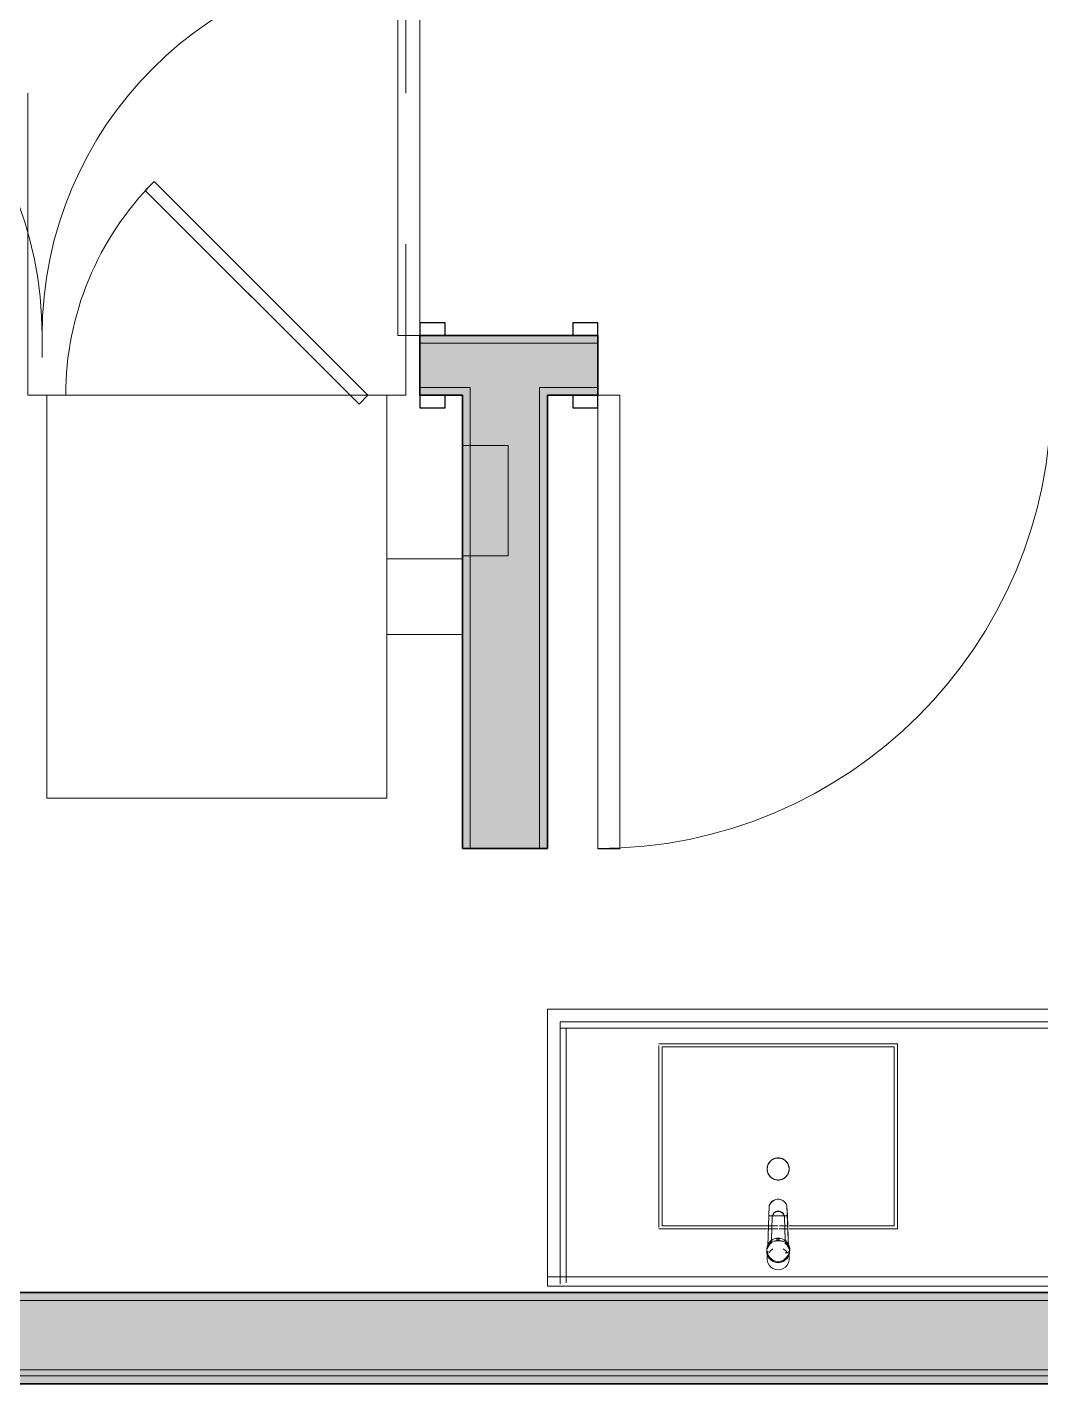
# Model space of a CAD drawing. Header units: inches. Extents: x 6 to 8416, y -388 to 6104.
# Drawn here: x 5580.9 to 5661.3, y 1568.9 to 1676.7 of the extents above; entities that cross this region are included whole.
import ezdxf

# ---------------------------------------------------------------- set-up
doc = ezdxf.new("R2010")
doc.units = ezdxf.units.IN
doc.header["$MEASUREMENT"] = 0
doc.linetypes.add('Hidden 1_16_', pattern=[36, 24, -12])
for name, color, linetype, lineweight in [('A-DOOR', 31, 'Continuous', 18), ('A-DOOR-FRAM', 31, 'Continuous', 25), ('A-GENM', 13, 'Continuous', 18), ('A-ROOM', 32, 'Continuous', 13), ('A-WALL', 113, 'Continuous', 25), ('A-WALL-PATT', 111, 'Continuous', 35), ('I-WALL', 2, 'Continuous', 25), ('P-SANR-FIXT', 6, 'Continuous', 18), ('Q-SPCQ', 91, 'Continuous', 18)]:
    doc.layers.add(name, color=color, linetype=linetype, lineweight=lineweight)

# ---------------------------------------------------------------- blocks, each defined once
blk = doc.blocks.new('GM BA Vanity-Double - Counter w Apron-ICC ADA-AM - Type B Opt_ B - Variable-5865256-LEVEL 3 - PLAN Copy 1 Copy 1')
at = {"layer": 'A-GENM'}
for p, q in [((-18.87, 0), (-19.62, 0)), ((-19.62, 0), (-19.62, -22)), ((-19.62, -0.75), (-19.62, 0)), ((-19.62, 0), (-18.87, 0)), ((53.63, 0), (-19.62, 0)), ((-19.62, 0), (-19.62, -0.75)), ((-19.62, -0.75), (-19.62, 0)), ((-19.62, 0), (-18.87, 0)), ((-18.87, 0), (-19.62, 0)), ((-19.62, 0), (-19.62, -0.75)), ((-19.62, 0), (-18.87, 0)), ((-19.62, -0.75), (-19.62, 0)), ((-19.62, -22), (-19.62, -0.75)), ((-19.62, -0.75), (53.63, -0.75)), ((-18.87, -0.75), (-19.62, -0.75)), ((-19.62, -0.75), (-19.62, -22)), ((-19.62, -22), (-19.62, -0.75)), ((-18.87, -22), (-18.87, 0)), ((-18.87, 0), (-18.87, -0.75)), ((-18.87, 0), (53.63, 0)), ((53.63, 0), (-18.87, 0)), ((-18.87, 0), (53.63, 0)), ((-18.87, -0.75), (-18.87, -22)), ((53.63, -0.75), (-18.87, -0.75)), ((52.63, 0), (52.13, 0)), ((52.13, 0), (52.63, 0)), ((52.13, -0.26), (52.13, -0.75)), ((52.13, -0.75), (52.13, -0.26)), ((52.13, -0.79), (52.13, -20.5)), ((52.13, -20.5), (52.13, -0.79)), ((52.63, -0.17), (52.63, -0.75)), ((52.63, -0.75), (52.63, -0.17)), ((52.63, -0.75), (52.63, -20.5)), ((52.63, -20.5), (52.63, -0.75)), ((53.63, -0.75), (53.63, 0)), ((53.63, 0), (53.63, -0.75)), ((53.63, -0.75), (53.63, 0)), ((53.63, 0), (53.63, -0.75)), ((53.63, -22), (53.63, -0.75)), ((53.63, -0.75), (53.63, -22)), ((-10.53, -4.81), (-2.07, -4.81)), ((-10.53, -19), (-10.53, -4.81)), ((-2.07, -4.81), (-10.53, -4.81)), ((-10.53, -4.81), (-10.53, -19)), ((-2.07, -4.81), (-1.84, -4.81)), ((-1.84, -4.81), (-2.07, -4.81)), ((-1.84, -4.81), (-1.43, -4.81)), ((-1.43, -4.81), (-1.84, -4.81)), ((-1.28, -4.81), (-0.81, -4.81)), ((-0.81, -4.81), (-1.28, -4.81)), ((-0.81, -4.81), (-0.56, -4.81)), ((-0.56, -4.81), (-0.81, -4.81)), ((-0.56, -4.81), (7.91, -4.81)), ((7.91, -4.81), (-0.56, -4.81)), ((7.91, -4.81), (7.91, -19)), ((7.91, -19), (7.91, -4.81)), ((26.09, -4.81), (34.43, -4.81)), ((26.09, -19), (26.09, -4.81)), ((34.43, -4.81), (26.09, -4.81)), ((26.09, -4.81), (26.09, -19)), ((34.56, -4.81), (34.79, -4.81)), ((34.79, -4.81), (34.56, -4.81)), ((34.79, -4.81), (35.2, -4.81)), ((35.2, -4.81), (34.79, -4.81)), ((35.34, -4.81), (35.81, -4.81)), ((35.81, -4.81), (35.34, -4.81)), ((35.81, -4.81), (36.07, -4.81)), ((36.07, -4.81), (35.81, -4.81)), ((36.07, -4.81), (44.53, -4.81)), ((44.53, -4.81), (36.07, -4.81)), ((44.53, -4.81), (44.53, -19)), ((44.53, -19), (44.53, -4.81)), ((7.91, -19), (-10.53, -19)), ((-10.53, -19), (7.91, -19)), ((44.53, -19), (26.09, -19)), ((26.09, -19), (44.53, -19)), ((-18.87, -20.5), (-19.62, -20.5)), ((-19.62, -20.5), (-18.87, -20.5)), ((-19.62, -21), (-19.62, -20.5)), ((-19.62, -21), (-19.62, -20.5)), ((-18.87, -21), (-19.62, -21)), ((-19.62, -21), (-18.87, -21)), ((52.63, -21), (-18.87, -21)), ((-18.87, -21), (52.63, -21)), ((52.13, -20.5), (-18.83, -20.5)), ((-18.83, -20.5), (52.63, -20.5)), ((52.13, -20.5), (52.63, -20.5)), ((52.13, -20.5), (52.63, -20.5)), ((52.63, -20.5), (52.13, -20.5)), ((52.63, -20.5), (52.63, -21)), ((52.63, -21), (52.63, -20.5)), ((-19.62, -22), (-18.87, -22)), ((-18.87, -22), (-19.62, -22)), ((-19.62, -22), (-18.87, -22)), ((-18.87, -22), (-19.62, -22)), ((-18.87, -22), (53.63, -22)), ((53.63, -22), (-18.87, -22))]:
    blk.add_line(p, q, dxfattribs=at)
blk = doc.blocks.new('z Nested-Lav Basin-Rectangular - Rectangular-V274-LEVEL 3 - PLAN Copy 1 Copy 1')
at = {"layer": 'P-SANR-FIXT', "lineweight": 9}
for p, q in [((-9.47, 7.39), (-0.88, 7.39)), ((-9.47, 7.39), (-9.47, -7.3)), ((-9.22, -7.05), (-9.22, 7.14)), ((-9.22, 7.14), (-0.88, 7.14)), ((-5.9, 7.39), (-7.4, 7.39)), ((-4.11, 7.39), (-5.9, 7.39)), ((-2.11, 7.39), (-4.11, 7.39)), ((-0.89, 7.39), (-2.11, 7.39)), ((-0.54, 7.39), (-0.77, 7.39)), ((-0.76, 7.39), (-0.53, 7.39)), ((-0.76, 7.14), (-0.53, 7.14)), ((-0.75, 7.14), (-0.53, 7.14)), ((-0.07, 7.39), (-0.54, 7.39)), ((-0.53, 7.39), (-0.07, 7.39)), ((-0.53, 7.14), (-0.11, 7.14)), ((-0.53, 7.14), (-0.11, 7.14)), ((0.03, 7.39), (0.51, 7.39)), ((0.51, 7.39), (0.03, 7.39)), ((0.03, 7.14), (0.5, 7.14)), ((0.03, 7.14), (0.5, 7.14)), ((0.5, 7.14), (0.75, 7.14)), ((0.5, 7.14), (0.76, 7.14)), ((0.51, 7.39), (0.76, 7.39)), ((0.77, 7.39), (0.51, 7.39)), ((0.75, 7.14), (9.22, 7.14)), ((0.76, 7.39), (9.47, 7.39)), ((0.76, 7.14), (2.05, 7.14)), ((2.05, 7.14), (4, 7.14)), ((9.22, 7.14), (9.22, -7.05)), ((9.47, -7.13), (9.47, 7.27)), ((9.47, -7.3), (-9.47, -7.3)), ((9.22, -7.05), (-9.22, -7.05)), ((-8.99, -7.05), (-9.22, -7.05)), ((-8.31, -7.05), (-8.99, -7.05)), ((8.31, -7.05), (7.21, -7.05))]:
    blk.add_line(p, q, dxfattribs=at)
at = {"layer": 'P-SANR-FIXT', "lineweight": 9, "flags": 128}
for points in [[(-7.4, 7.39), (-8.53, 7.39), (-9.23, 7.39), (-9.47, 7.39)], [(-9.22, 7.14), (-8.99, 7.14), (-8.31, 7.14), (-7.21, 7.14), (-5.75, 7.14), (-4, 7.14)], [(-4, 7.14), (-2.05, 7.14), (-0.89, 7.14)], [(9.47, 7.39), (9.23, 7.39), (8.53, 7.39), (7.4, 7.39), (5.9, 7.39), (4.11, 7.39), (2.11, 7.39), (0.77, 7.39)], [(4, 7.14), (5.75, 7.14), (7.21, 7.14), (8.31, 7.14)], [(8.31, 7.14), (8.99, 7.14), (9.22, 7.14)], [(-9.47, -7.3), (-9.23, -7.3), (-8.53, -7.3), (-7.4, -7.3), (-5.9, -7.3)], [(-2.05, -7.05), (-4, -7.05), (-5.75, -7.05), (-7.21, -7.05), (-8.31, -7.05)], [(-5.9, -7.3), (-4.11, -7.3), (-2.11, -7.3), (0, -7.3), (2.11, -7.3), (4.11, -7.3), (5.9, -7.3), (7.4, -7.3), (8.53, -7.3), (9.23, -7.3), (9.47, -7.3)], [(4, -7.05), (2.05, -7.05), (0, -7.05), (-2.05, -7.05)], [(7.21, -7.05), (5.75, -7.05), (4, -7.05)], [(9.22, -7.05), (8.99, -7.05), (8.31, -7.05)]]:
    blk.add_lwpolyline(points, dxfattribs=at)
at = {"layer": 'P-SANR-FIXT'}
blk.add_circle((0, 2.64), 0.875, dxfattribs=at)
at = {"layer": 'P-SANR-FIXT', "lineweight": 9}
for points in [[(-0.88, 2.64), (-0.88, 2.74), (-0.84, 2.94), (-0.68, 3.21), (-0.45, 3.41), (-0.15, 3.52), (0.16, 3.52), (0.45, 3.41), (0.68, 3.21), (0.84, 2.94), (0.87, 2.74), (0.87, 2.64)], [(-0.44, 3.39), (-0.53, 3.34), (-0.6, 3.28), (-0.67, 3.2)], [(-0.15, 3.5), (-0.25, 3.48), (-0.35, 3.45), (-0.44, 3.39)], [(0.15, 3.5), (0.05, 3.52), (-0.05, 3.52), (-0.15, 3.5)], [(0.44, 3.39), (0.35, 3.45), (0.25, 3.48), (0.15, 3.5)], [(0.67, 3.2), (0.61, 3.28), (0.53, 3.34), (0.44, 3.39)], [(-0.88, 2.64), (-0.88, 2.53), (-0.86, 2.43), (-0.82, 2.34)], [(0.87, 2.64), (0.87, 2.53), (0.84, 2.33), (0.68, 2.06), (0.45, 1.86), (0.16, 1.76), (-0.15, 1.76), (-0.45, 1.86), (-0.68, 2.06), (-0.84, 2.33), (-0.88, 2.53), (-0.88, 2.64)], [(-0.82, 2.94), (-0.86, 2.84), (-0.88, 2.74), (-0.88, 2.64)], [(-0.67, 3.2), (-0.74, 3.12), (-0.79, 3.03), (-0.82, 2.94)], [(-0.82, 2.34), (-0.79, 2.24), (-0.74, 2.15), (-0.67, 2.07)], [(0.82, 2.94), (0.79, 3.03), (0.74, 3.12), (0.67, 3.2)], [(0.67, 2.07), (0.74, 2.15), (0.79, 2.24), (0.82, 2.34)], [(0.87, 2.64), (0.87, 2.74), (0.86, 2.84), (0.82, 2.94)], [(0.82, 2.34), (0.86, 2.43), (0.87, 2.53), (0.87, 2.64)], [(-0.67, 2.07), (-0.6, 2), (-0.53, 1.93), (-0.44, 1.88)], [(-0.44, 1.88), (-0.35, 1.83), (-0.25, 1.79), (-0.15, 1.77)], [(-0.15, 1.77), (-0.05, 1.76), (0.05, 1.76), (0.15, 1.77)], [(0.15, 1.77), (0.25, 1.79), (0.35, 1.83), (0.44, 1.88)], [(0.44, 1.88), (0.53, 1.93), (0.61, 2), (0.67, 2.07)]]:
    blk.add_open_spline(points, degree=3, dxfattribs=at)
blk = doc.blocks.new('z Nested-Faucet-BA-Sngl Handle - Faucet-V275-LEVEL 3 - PLAN Copy 1 Copy 1')
at = {"layer": 'P-SANR-FIXT'}
for p, q in [((-0.89, 1.2), (-0.9, 1.06)), ((-0.83, 1.39), (-0.89, 1.2)), ((-0.88, 1.63), (-0.88, 1.07)), ((-0.84, 1.3), (-0.84, 1.15)), ((-0.84, 1.15), (-0.84, 1.06)), ((-0.73, 1.57), (-0.83, 1.39)), ((-0.77, 1.15), (-0.57, 1.15)), ((-0.59, 1.72), (-0.73, 1.57)), ((0.58, 0.97), (0.72, 1.13)), ((0.84, 1.23), (0.83, 1.15)), ((0.83, 1.03), (0.83, 1.21)), ((0.84, 1.23), (0.85, 1.23)), ((0.85, 1.23), (0.84, 1.23)), ((0.85, 1.3), (0.85, 1.23)), ((0.85, 1.23), (0.85, 1.3)), ((0.88, 1.07), (0.88, 1.63)), ((0.9, 1.06), (0.89, 1.2)), ((-0.91, 0.85), (-0.91, 0.81)), ((-0.9, 1.06), (-0.9, 0.91)), ((-0.9, 1.06), (-0.9, 0.99)), ((-0.9, 0.99), (-0.88, 0.99)), ((-0.84, 1.06), (-0.83, 1.06)), ((-0.83, 1.06), (-0.84, 1.06)), ((-0.82, 0.81), (-0.7, -2.58)), ((-0.73, -1.77), (-0.82, 0.81)), ((-0.57, 0.13), (-0.5, -1.66)), ((-0.57, 0.09), (-0.57, 0.13)), ((-0.5, -1.66), (-0.57, 0.09)), ((-0.12, 0.06), (-0.12, 0.02)), ((-0.12, 0.02), (-0.11, 0.02)), ((-0.12, 0.02), (-0.11, 0.02)), ((-0.11, 0.02), (-0.1, 0.02)), ((-0.11, 0.02), (-0.1, 0.02)), ((-0.1, 0.02), (-0.08, 0.02)), ((-0.1, 0.02), (-0.08, 0.02)), ((-0.08, 0.02), (-0.06, 0.02)), ((-0.08, 0.02), (-0.06, 0.02)), ((-0.06, 0.02), (-0.03, 0.02)), ((-0.06, 0.02), (-0.03, 0.02)), ((-0.03, 0.02), (0, 0.02)), ((-0.03, 0.02), (0, 0.02)), ((0, 0.02), (0.03, 0.02)), ((0, 0.02), (0.03, 0.02)), ((0.03, 0.02), (0.06, 0.02)), ((0.03, 0.02), (0.06, 0.02)), ((0.06, 0.02), (0.08, 0.02)), ((0.06, 0.02), (0.08, 0.02)), ((0.08, 0.02), (0.1, 0.02)), ((0.08, 0.02), (0.1, 0.02)), ((0.1, 0.02), (0.11, 0.02)), ((0.1, 0.02), (0.11, 0.02)), ((0.11, 0.02), (0.12, 0.02)), ((0.11, 0.02), (0.12, 0.02)), ((0.12, 0.02), (0.12, 0.06)), ((0.41, 0.84), (0.58, 0.97)), ((0.48, -1.66), (0.54, 0.12)), ((0.54, 0.08), (0.48, -1.66)), ((0.54, 0.08), (0.54, 0.12)), ((0.61, 0.23), (0.61, 0.27)), ((0.7, -2.59), (0.81, 0.59)), ((0.81, 0.59), (0.73, -1.77)), ((0.89, 0.93), (0.89, 0.97)), ((0.9, 0.91), (0.9, 1.06)), ((0.9, 0.99), (0.9, 1.06)), ((-0.7, -2.58), (-0.73, -1.77)), ((-0.73, -1.77), (0.73, -1.77)), ((0.73, -1.77), (0.7, -2.59)), ((-0.63, -2.74), (-0.7, -2.58)), ((-0.53, -2.87), (-0.63, -2.74)), ((0.63, -2.75), (0.53, -2.88)), ((0.7, -2.59), (0.63, -2.75))]:
    blk.add_line(p, q, dxfattribs=at)
at = {"layer": 'P-SANR-FIXT', "flags": 128}
for points in [[(0, 2.51), (-0.21, 2.49), (-0.41, 2.41), (-0.58, 2.29), (-0.72, 2.13), (-0.82, 1.94), (-0.87, 1.73), (-0.87, 1.52), (-0.83, 1.34)], [(0.83, 1.34), (0.87, 1.52), (0.87, 1.73), (0.82, 1.94), (0.72, 2.13), (0.58, 2.29), (0.41, 2.41), (0.21, 2.49), (0, 2.51)], [(-0.74, 0.38), (-0.84, 0.57), (-0.9, 0.79), (-0.9, 1.02), (-0.85, 1.24), (-0.75, 1.44), (-0.6, 1.61), (-0.42, 1.74), (-0.22, 1.82), (0, 1.84)], [(-0.72, 1.13), (-0.58, 0.97), (-0.41, 0.84)], [(0, 1.93), (-0.21, 1.9), (-0.41, 1.83), (-0.59, 1.72)], [(0.89, 1.2), (0.83, 1.39), (0.73, 1.57), (0.59, 1.72), (0.41, 1.83), (0.21, 1.9), (0, 1.93)], [(0, 1.84), (0.22, 1.82), (0.42, 1.74), (0.6, 1.61), (0.75, 1.44), (0.85, 1.24), (0.9, 1.02), (0.9, 0.79), (0.84, 0.57), (0.74, 0.38)], [(0, 0.19), (-0.38, 0.24), (-0.74, 0.38)], [(0.74, 0.38), (0.38, 0.24), (0, 0.19)], [(-0.7, -2.58), (-0.62, -2.75), (-0.51, -2.9), (-0.36, -3.01), (-0.19, -3.08), (0, -3.1), (0.18, -3.08), (0.35, -3.01), (0.5, -2.9), (0.62, -2.76), (0.7, -2.59)], [(0.53, -2.88), (0.4, -2.99), (0.25, -3.06), (0.08, -3.1), (-0.09, -3.1), (-0.25, -3.06), (-0.4, -2.98), (-0.53, -2.87)]]:
    blk.add_lwpolyline(points, dxfattribs=at)
at = {"layer": 'P-SANR-FIXT'}
for centre, major_axis, ratio, start_param, end_param in [((0.25, 0.85), (1.17, 0), 0.981627, 2.665692, 3.178986), ((0, 1.07), (0.878, 0), 0.992546, 1.570796, 2.827433), ((0, 1.07), (-0.878, 0), 0.992546, 4.712389, 5.969026), ((0.01, 0.97), (0.888, 0), 0.981627, 0.933909, 2.665692), ((0.01, 0.93), (0.888, 0), 0.981627, 2.170897, 2.418294), ((0, 1.07), (0.878, 0), 0.992546, 0.314159, 1.570796), ((0, 1.07), (0.878, 0), 0.992546, 0.314159, 1.570796), ((0.01, 0.98), (0.879, 0), 0.981627, 0.042013, 0.933909), ((0.01, 0.94), (0.879, 0), 0.981627, 0.710935, 0.933909), ((0.01, 0.94), (0.879, 0), 0.981627, 0.487961, 0.710935), ((0, 1.07), (0.878, 0), 0.992546, 6.230844, 6.449596), ((0.25, 0.81), (1.17, 0), 0.981627, 2.964137, 3.178986), ((-0.32, 0.83), (0.591, 0), 0.981627, 3.178986, 3.714688), ((-0.32, 0.79), (0.591, 0), 0.981627, 3.178986, 3.714688), ((0, 1.06), (0.904, 0), 0.992546, 3.217646, 3.278396), ((0, 1.06), (0.904, 0), 0.992546, 3.278396, 3.715894), ((0.25, 0.81), (1.17, 0), 0.981627, 2.918939, 2.922339), ((0.57, 1.39), (1.65, 0), 0.981627, 3.714688, 3.860385), ((0.57, 1.35), (1.65, 0), 0.981627, 3.714688, 3.787537), ((0, 1.07), (0.878, 0), 0.992546, 3.551057, 4.075712), ((0, 1.07), (0.878, 0), 0.992546, 3.551057, 4.075712), ((0.57, 1.35), (1.65, 0), 0.981627, 3.787537, 3.860385), ((0, 1.06), (0.904, 0), 0.992546, 3.750335, 4.060308), ((0, 0.89), (0.904, 0), 0.992546, 3.752746, 4.180072), ((-1.05, 0), (0.5, 0), 0.981627, 0.402972, 0.718792), ((-1.05, -0.04), (0.5, 0), 0.981627, 0.258592, 0.718792), ((-1.05, 0), (0.5, 0), 0.981627, 0.258592, 0.402972), ((0, 0.89), (0.904, 0), 0.992546, 4.232568, 4.712389), ((0, 1.07), (0.878, 0), 0.992546, 4.304525, 4.702797), ((0, 1.07), (0.878, 0), 0.992546, 4.304525, 4.702797), ((0, 1.06), (0.904, 0), 0.992546, 4.44211, 4.712389), ((0, 1.06), (-0.904, 0), 0.992546, 1.570796, 1.844377), ((0, 0.89), (0.904, 0), 0.992546, 4.712389, 5.19221), ((0, 1.07), (0.878, 0), 0.992546, 4.721981, 5.021918), ((0, 1.07), (0.878, 0), 0.992546, 4.721981, 5.021918), ((0, 1.06), (0.904, 0), 0.992546, 5.210637, 5.708884), ((0, 0.89), (0.904, 0), 0.992546, 5.234976, 5.672032), ((0, 1.07), (0.878, 0), 0.992546, 5.340708, 5.969026), ((0, 1.07), (0.878, 0), 0.992546, 5.340708, 5.969026), ((1.19, -0.13), (0.689, 0), 0.981627, 2.584339, 2.826182), ((1.19, -0.09), (0.689, 0), 0.981627, 2.708663, 2.826182), ((1.19, -0.09), (0.689, 0), 0.981627, 2.584339, 2.708663), ((0.06, 0.86), (0.817, 0), 0.981627, 5.452534, 5.996826), ((0.06, 0.82), (0.817, 0), 0.981627, 5.452534, 5.633965), ((0.06, 0.82), (0.817, 0), 0.981627, 5.633965, 5.815395), ((0, 1.06), (0.904, 0), 0.992546, 5.760739, 5.987105), ((0.06, 0.82), (0.817, 0), 0.981627, 5.815395, 5.996826), ((-0.31, 0.97), (1.2, 0), 0.981627, 5.996826, 6.325199), ((-0.31, 0.93), (1.2, 0), 0.981627, 5.996826, 6.161012), ((-0.31, 0.93), (-1.2, 0), 0.981627, 3.01942, 3.141593), ((-0.31, 0.93), (1.2, 0), 0.981627, 0, 0.042013), ((-0.01, -1.65), (0.488, 0), 0.981627, 3.17816, 6.248991), ((-0.01, -1.69), (0.488, 0), 0.981627, 3.17816, 6.248991)]:
    blk.add_ellipse(centre, major_axis=major_axis, ratio=ratio, start_param=start_param, end_param=end_param, dxfattribs=at)
for points in [[(-0.12, 0.06), (-0.12, 0.06), (-0.12, 0.06), (-0.12, 0.06)], [(-0.11, 0.06), (-0.11, 0.06), (-0.11, 0.06), (-0.11, 0.06), (-0.12, 0.06)], [(-0.12, 0.06), (-0.11, 0.06), (-0.11, 0.05), (-0.11, 0.05)], [(-0.12, 0.06), (-0.12, 0.06), (-0.12, 0.06), (-0.12, 0.06)], [(-0.09, 0.07), (-0.1, 0.07), (-0.1, 0.07), (-0.11, 0.06)], [(-0.11, 0.05), (-0.1, 0.05), (-0.1, 0.05), (-0.09, 0.05)], [(-0.07, 0.07), (-0.08, 0.07), (-0.09, 0.07), (-0.09, 0.07)], [(-0.09, 0.05), (-0.09, 0.05), (-0.08, 0.05), (-0.07, 0.04)], [(-0.05, 0.07), (-0.06, 0.07), (-0.07, 0.07), (-0.07, 0.07)], [(-0.07, 0.04), (-0.07, 0.04), (-0.06, 0.04), (-0.05, 0.04)], [(-0.03, 0.07), (-0.04, 0.07), (-0.04, 0.07), (-0.05, 0.07)], [(-0.05, 0.04), (-0.05, 0.04), (-0.04, 0.04), (-0.03, 0.04), (-0.03, 0.04)], [(0, 0.07), (-0.01, 0.07), (-0.02, 0.07), (-0.03, 0.07)], [(-0.03, 0.04), (-0.02, 0.04), (-0.01, 0.04), (0, 0.04)], [(0.03, 0.07), (0.02, 0.07), (0.01, 0.07), (0, 0.07)], [(0, 0.04), (0.01, 0.04), (0.02, 0.04), (0.03, 0.04)], [(0.05, 0.07), (0.05, 0.07), (0.04, 0.07), (0.03, 0.07), (0.03, 0.07)], [(0.03, 0.04), (0.04, 0.04), (0.04, 0.04), (0.05, 0.04)], [(0.07, 0.07), (0.07, 0.07), (0.06, 0.07), (0.05, 0.07)], [(0.05, 0.04), (0.06, 0.04), (0.07, 0.04), (0.07, 0.04)], [(0.09, 0.07), (0.09, 0.07), (0.08, 0.07), (0.07, 0.07)], [(0.07, 0.04), (0.08, 0.05), (0.09, 0.05), (0.09, 0.05)], [(0.11, 0.06), (0.1, 0.07), (0.1, 0.07), (0.09, 0.07)], [(0.09, 0.05), (0.1, 0.05), (0.1, 0.05), (0.11, 0.05)], [(0.11, 0.05), (0.11, 0.05), (0.11, 0.05), (0.11, 0.06), (0.12, 0.06)], [(0.12, 0.06), (0.11, 0.06), (0.11, 0.06), (0.11, 0.06)], [(0.12, 0.06), (0.12, 0.06), (0.12, 0.06), (0.12, 0.06)], [(0.12, 0.06), (0.12, 0.06), (0.12, 0.06), (0.12, 0.06)]]:
    blk.add_open_spline(points, degree=3, dxfattribs=at)
blk = doc.blocks.new('Unit-Single-Flush-ICC ADA-AM - 36_ x 84_-NR _U-BA _ BATH_-6493405-LEVEL 3 - PLAN Copy 1 Copy 1')
at = {"layer": 'A-DOOR'}
for p, q in [((16.25, 38.38), (18, 38.38)), ((16.25, 2.37), (16.25, 38.38)), ((18, 2.37), (18, 38.38)), ((16.25, 2.37), (18, 2.37))]:
    blk.add_line(p, q, dxfattribs=at)
at = {"layer": 'A-DOOR', "lineweight": 9}
blk.add_arc((18, 2.37), 36, 90, 180, dxfattribs=at)
at = {"layer": 'A-DOOR-FRAM'}
for p, q in [((-18, 3.37), (-20, 3.37)), ((-20, 3.37), (-20, 2.37)), ((-18, 2.37), (-18, 3.37)), ((20, 3.37), (18, 3.37)), ((18, 3.37), (18, 2.37)), ((20, 2.37), (20, 3.37)), ((-20, 2.37), (-18, 2.37)), ((18, 2.37), (20, 2.37)), ((-18, -2.38), (-20, -2.38)), ((-20, -2.38), (-20, -3.38)), ((-18, -3.38), (-18, -2.38)), ((20, -2.38), (18, -2.38)), ((18, -2.38), (18, -3.38)), ((20, -3.38), (20, -2.38)), ((-20, -3.38), (-18, -3.38)), ((18, -3.38), (20, -3.38))]:
    blk.add_line(p, q, dxfattribs=at)
at = {"layer": 'A-DOOR-FRAM', "lineweight": 18}
for p, q in [((-18, 3.37), (-20, 3.37)), ((-20, 3.37), (-20, 2.37)), ((-18, 3.37), (-18, 2.37)), ((20, 3.37), (18, 3.37)), ((18, 3.37), (18, 2.37)), ((20, 3.37), (20, 2.37)), ((-20, 2.37), (-18, 2.37)), ((18, 2.37), (20, 2.37)), ((-20, -3.38), (-20, -2.38)), ((-18, -2.38), (-20, -2.38)), ((-18, -3.38), (-18, -2.38)), ((18, -3.38), (18, -2.38)), ((20, -2.38), (18, -2.38)), ((20, -3.38), (20, -2.38)), ((-20, -3.38), (-18, -3.38)), ((18, -3.38), (20, -3.38))]:
    blk.add_line(p, q, dxfattribs=at)
blk = doc.blocks.new('SE Appl Unit-WD-Stack-AM - 27_ W x 32_ D x 78 3_4_ H_ Left Exhaust-6380390-LEVEL 3 - PLAN Copy 1 Copy 1')
at = {"layer": 'Q-SPCQ', "linetype": 'Hidden 1_16_', "lineweight": 9}
for p, q in [((-19.5, -13), (-13.5, -13)), ((-19.5, -19), (-13.5, -19))]:
    blk.add_line(p, q, dxfattribs=at)
blk = doc.blocks.new('z Nested-WD-Frontld - Washer _ Dryer-2223882-LEVEL 3 - PLAN Copy 1 Copy 1')
at = {"layer": 'Q-SPCQ'}
for p, q in [((13.5, 0), (-13.5, 0)), ((-13.5, 0), (-13.5, -32)), ((13.5, -32), (13.5, 0)), ((-13.5, -32), (13.5, -32))]:
    blk.add_line(p, q, dxfattribs=at)
at = {"layer": 'Q-SPCQ', "lineweight": 9}
for p, q in [((-11.29, -31.29), (-12, -32)), ((-12, -32), (4.97, -48.97)), ((-11.29, -31.29), (-10.59, -32)), ((-10.59, -32), (5.68, -48.26)), ((5.68, -48.26), (4.97, -48.97))]:
    blk.add_line(p, q, dxfattribs=at)
blk.add_arc((-12, -32), 24, 315, 0, dxfattribs=at)
blk = doc.blocks.new('z Nested-WD-Frontld - Washer _ Dryer-2223883-LEVEL 3 - PLAN Copy 1 Copy 1')
at = {"layer": 'Q-SPCQ'}
for p, q in [((13.5, 0), (-13.5, 0)), ((-13.5, 0), (-13.5, -32)), ((13.5, -32), (13.5, 0)), ((-13.5, -32), (13.5, -32))]:
    blk.add_line(p, q, dxfattribs=at)
at = {"layer": 'Q-SPCQ', "lineweight": 9}
for p, q in [((-11.29, -31.29), (-12, -32)), ((-12, -32), (4.97, -48.97)), ((-11.29, -31.29), (5.68, -48.26)), ((5.68, -48.26), (4.97, -48.97))]:
    blk.add_line(p, q, dxfattribs=at)
blk.add_arc((-12, -32), 24, 315, 0, dxfattribs=at)
blk = doc.blocks.new('z BA Nested-Washer Hookup - 8 3_4_ W x 7 1_2_ H x 3 5_8_ D-2223884-LEVEL 3 - PLAN Copy 1 Copy 1')
at = {"layer": 'Q-SPCQ'}
for p, q in [((-4.375, 0.375), (-4.375, 4)), ((-4.375, 4), (4.375, 4)), ((4.375, 4), (4.375, 0.375)), ((4.375, 0.375), (-4.375, 0.375))]:
    blk.add_line(p, q, dxfattribs=at)
blk = doc.blocks.new('Unit-Double-Louver-ICC ADA-AM - 60_ x 84_-BL-NR _U-L4 _ LOUVER_LAUNDRY_-5894050-LEVEL 3 - PLAN Copy 1 Copy 1')
at = {"layer": 'A-DOOR'}
for p, q in [((-36, 2.37), (-36, 32.37)), ((-34.25, 32.37), (-36, 32.37)), ((-34.25, 2.37), (-34.25, 32.37)), ((22.25, 32.37), (24, 32.37)), ((22.25, 2.37), (22.25, 32.37)), ((24, 2.37), (24, 32.37)), ((-34.25, 2.37), (-36, 2.37)), ((-6, 2.37), (-6, 0.62)), ((22.25, 2.37), (24, 2.37))]:
    blk.add_line(p, q, dxfattribs=at)
at = {"layer": 'A-DOOR', "lineweight": 9}
for centre, start, end in [((-36, 2.37), 360, 90), ((24, 2.37), 90, 180)]:
    blk.add_arc(centre, 30, start, end, dxfattribs=at)
at = {"layer": 'A-DOOR-FRAM'}
for p, q in [((-36, 3.38), (-38, 3.38)), ((-38, 3.38), (-38, 2.37)), ((-36, 2.37), (-36, 3.38)), ((26, 3.38), (24, 3.38)), ((24, 3.38), (24, 2.37)), ((26, 2.37), (26, 3.38)), ((-38, 2.37), (-36, 2.37)), ((24, 2.37), (26, 2.37)), ((-36, -2.37), (-38, -2.37)), ((-38, -2.37), (-38, -3.37)), ((-36, -3.37), (-36, -2.37)), ((26, -2.37), (24, -2.37)), ((24, -2.37), (24, -3.37)), ((26, -3.37), (26, -2.37)), ((-38, -3.37), (-36, -3.37)), ((24, -3.37), (26, -3.37))]:
    blk.add_line(p, q, dxfattribs=at)
at = {"layer": 'A-DOOR-FRAM', "lineweight": 18}
for p, q in [((-36, 3.38), (-38, 3.38)), ((-38, 3.38), (-38, 2.37)), ((-36, 3.38), (-36, 2.37)), ((26, 3.38), (24, 3.38)), ((24, 3.38), (24, 2.37)), ((26, 3.38), (26, 2.37)), ((-38, 2.37), (-36, 2.37)), ((24, 2.37), (26, 2.37)), ((-38, -3.37), (-38, -2.37)), ((-36, -2.37), (-38, -2.37)), ((-36, -3.37), (-36, -2.37)), ((24, -3.37), (24, -2.37)), ((26, -2.37), (24, -2.37)), ((26, -3.37), (26, -2.37)), ((-38, -3.37), (-36, -3.37)), ((24, -3.37), (26, -3.37))]:
    blk.add_line(p, q, dxfattribs=at)
blk = doc.blocks.new('z Nested Clearance-Rectangle-AM - Clearance-V818-LEVEL 3 - PLAN Copy 1 Copy 1')
at = {"layer": 'A-GENM', "linetype": 'Hidden 1_16_', "lineweight": 9}
for p, q in [((-15, -48), (-15, 0)), ((-15, 0), (-13.5, 0)), ((-13.5, 0), (13.5, 0)), ((13.5, 0), (15, 0)), ((15, 0), (15, -48)), ((-10.25, -48), (-15, -48)), ((15, -48), (-10.25, -48))]:
    blk.add_line(p, q, dxfattribs=at)

msp = doc.modelspace()

# ---------------------------------------------------------------- hatches: boundary and pattern name
at = {"layer": 'A-WALL-PATT', "lineweight": 25, "transparency": 33554560}
h = msp.add_hatch(color=10, dxfattribs=at)
h.paths.add_polyline_path([(5793.20303685, 1651.56077679), (5810.16533733, 1651.56077679), (5810.07428685, 1652.18577679), (5773.54033733, 1652.18577679), (5773.54033733, 1651.56077679)])
h.paths.add_polyline_path([(5759.46053685, 1651.56077679), (5770.04033733, 1651.56077679), (5770.04033733, 1652.18577679), (5662.16533733, 1652.18577679), (5662.16533733, 1651.56077679), (5691.97553685, 1651.56077679)])
h.paths.add_polyline_path([(5626.16533733, 1651.56077679), (5626.16533733, 1652.18577679), (5612.04033733, 1652.18577679), (5612.04033733, 1651.56077679), (5624.49053685, 1651.56077679)])
h.paths.add_polyline_path([(5552.04033733, 1651.56077679), (5552.04033733, 1652.18577679), (5541.91533733, 1652.18577679), (5541.91533733, 1651.56077679), (5542.54033733, 1651.56077679)])
at = {"layer": 'A-WALL-PATT', "transparency": 33554560}
h = msp.add_hatch(color=10, dxfattribs=at)
h.paths.add_polyline_path([(5793.20303685, 1647.43577679), (5809.54033733, 1647.43577679), (5809.54033733, 1648.06077679), (5699.54033733, 1648.06077679), (5699.54033733, 1647.43577679), (5776.33178685, 1647.43577679)])
h.paths.add_polyline_path([(5695.41533733, 1647.43577679), (5696.04033733, 1647.43577679), (5696.04033733, 1648.06077679), (5662.16533733, 1648.06077679), (5662.16533733, 1647.43577679), (5691.97553685, 1647.43577679)])
h.paths.add_polyline_path([(5621.54033733, 1647.43577679), (5626.16533733, 1647.43577679), (5626.16533733, 1648.06077679), (5621.54033733, 1648.06077679)])
h.paths.add_polyline_path([(5612.04033733, 1647.43577679), (5616.04033733, 1647.43577679), (5616.04033733, 1648.06077679), (5612.04033733, 1648.06077679)])
h.paths.add_polyline_path([(5546.66533733, 1647.43577679), (5552.04033733, 1647.43577679), (5552.04033733, 1648.06077679), (5546.04033733, 1648.06077679), (5546.04033733, 1647.43577679)])
at = {"layer": 'A-WALL-PATT', "lineweight": 25, "transparency": 33554560}
h = msp.add_hatch(color=10, dxfattribs=at)
h.paths.add_polyline_path([(5616.04033733, 1611.43577679), (5616.04033733, 1634.68577679), (5615.41533733, 1634.68577679), (5615.41533733, 1611.43577679)])
h.paths.add_polyline_path([(5615.41533733, 1643.43577679), (5616.04033733, 1643.43577679), (5616.04033733, 1647.43577679), (5615.41533733, 1647.43577679)])
at = {"layer": 'A-WALL-PATT', "transparency": 33554560}
msp.add_hatch(color=10, dxfattribs=at).paths.add_polyline_path([(5622.16533733, 1611.43577679), (5622.16533733, 1647.43577679), (5621.54033733, 1647.43577679), (5621.54033733, 1611.43577679)])
at = {"layer": 'A-WALL-PATT', "lineweight": 25, "transparency": 33554560}
msp.add_hatch(color=10, dxfattribs=at).paths.add_polyline_path([(5616.04033733, 1634.68577679), (5616.04033733, 1643.43577679), (5615.41533733, 1643.43577679), (5615.41533733, 1634.68577679)])
at = {"layer": 'A-WALL-PATT'}
h = msp.add_hatch(color=10, dxfattribs=at)
h.paths.add_polyline_path([(7615.29803685, 1575.56077679), (7653.66533733, 1575.56077679), (7653.66533733, 1576.18577679), (7160.10283733, 1576.18577679), (7160.10283733, 1575.56077679), (7598.42678685, 1575.56077679)])
h.paths.add_polyline_path([(7657.16533733, 1575.56077679), (7659.79033733, 1575.56077679), (7659.79033733, 1576.18577679), (7657.16533733, 1576.18577679)])
h.paths.add_polyline_path([(7124.10283733, 1575.56077679), (7124.10283733, 1576.18577679), (6928.04033733, 1576.18577679), (6928.04033733, 1575.56077679), (7109.16053685, 1575.56077679)])
h.paths.add_polyline_path([(6916.04033733, 1575.56077679), (6916.04033733, 1576.18577679), (6716.60283733, 1576.18577679), (6716.60283733, 1575.56077679), (6906.70553685, 1575.56077679)])
h.paths.add_polyline_path([(6670.50803685, 1575.56077679), (6680.60283733, 1575.56077679), (6680.60283733, 1576.18577679), (6566.04033733, 1576.18577679), (6566.04033733, 1575.56077679), (6636.76553685, 1575.56077679)])
h.paths.add_polyline_path([(6554.04033733, 1575.56077679), (6554.04033733, 1576.18577679), (6551.97783733, 1576.18577679), (6551.97783733, 1575.56077679), (6552.40928685, 1575.56077679)])
h.paths.add_polyline_path([(6548.47783733, 1575.56077679), (6548.47783733, 1576.18577679), (6054.91533733, 1576.18577679), (6054.91533733, 1575.56077679), (6535.53803685, 1575.56077679)])
h.paths.add_polyline_path([(6018.91533733, 1575.56077679), (6018.91533733, 1576.18577679), (5823.29033733, 1576.18577679), (5823.29033733, 1575.56077679), (5894.43053685, 1575.56077679)])
h.paths.add_polyline_path([(5810.07428685, 1575.56077679), (5810.79033733, 1575.56077679), (5810.79033733, 1576.18577679), (5537.91533733, 1576.18577679), (5537.91533733, 1575.56077679), (5793.20303685, 1575.56077679)])
h.paths.add_polyline_path([(5448.79033733, 1575.56077679), (5501.91533733, 1575.56077679), (5501.91533733, 1576.18577679), (5448.16533733, 1576.18577679), (5448.16533733, 1575.56077679)])
at = {"layer": 'A-WALL-PATT', "lineweight": 25}
h = msp.add_hatch(color=10, dxfattribs=at)
h.paths.add_polyline_path([(7649.04053685, 1568.93577679), (7649.79033733, 1568.93577679), (7649.79033733, 1569.56077679), (7160.10283733, 1569.56077679), (7160.10283733, 1568.93577679), (7615.29803685, 1568.93577679)])
h.paths.add_polyline_path([(7666.41533733, 1568.93577679), (7666.41533733, 1569.56077679), (7656.41533733, 1569.56077679), (7656.41533733, 1568.93577679), (7665.91178685, 1568.93577679)])
h.paths.add_polyline_path([(7124.10283733, 1568.93577679), (7124.10283733, 1569.56077679), (6716.60283733, 1569.56077679), (6716.60283733, 1568.93577679), (7109.16053685, 1568.93577679)])
h.paths.add_polyline_path([(6670.50803685, 1568.93577679), (6680.60283733, 1568.93577679), (6680.60283733, 1569.56077679), (6054.91533733, 1569.56077679), (6054.91533733, 1568.93577679), (6636.76553685, 1568.93577679)])
h.paths.add_polyline_path([(6018.91533733, 1568.93577679), (6018.91533733, 1569.56077679), (5537.91533733, 1569.56077679), (5537.91533733, 1568.93577679), (5894.43053685, 1568.93577679)])
h.paths.add_polyline_path([(5501.91533733, 1568.93577679), (5501.91533733, 1569.56077679), (5454.79033733, 1569.56077679), (5454.79033733, 1568.93577679), (5489.52053685, 1568.93577679)])
at = {"layer": 'I-WALL', "transparency": 33554560}
h = msp.add_hatch(color=10, dxfattribs=at)
h.paths.add_polyline_path([(5793.20303685, 1648.06077679), (5810.16533733, 1648.06077679), (5810.07428685, 1651.56077679), (5662.16533733, 1651.56077679), (5662.16533733, 1648.06077679), (5776.33178685, 1648.06077679)])
h.paths.add_polyline_path([(5624.49053685, 1648.06077679), (5626.16533733, 1648.06077679), (5626.16533733, 1651.56077679), (5612.04033733, 1651.56077679), (5612.04033733, 1648.06077679), (5621.54033733, 1648.06077679)])
h.paths.add_polyline_path([(5542.54033733, 1648.06077679), (5552.04033733, 1648.06077679), (5552.04033733, 1651.56077679), (5542.54033733, 1651.56077679)])
for points in [[(5616.04033733, 1611.43577679), (5621.54033733, 1611.43577679), (5621.54033733, 1648.06077679), (5616.04033733, 1648.06077679), (5616.04033733, 1643.43577679), (5619.04033733, 1643.43577679), (5619.04033733, 1634.68577679), (5616.04033733, 1634.68577679), (5616.04033733, 1630.10706081)], [(5619.04033733, 1634.68577679), (5619.04033733, 1643.43577679), (5616.04033733, 1643.43577679), (5616.04033733, 1634.68577679)]]:
    msp.add_hatch(color=10, dxfattribs=at).paths.add_polyline_path(points)
at = {"layer": 'I-WALL'}
h = msp.add_hatch(color=10, dxfattribs=at)
h.paths.add_polyline_path([(7655.79033733, 1570.06077679), (7665.29033733, 1570.06077679), (7665.29033733, 1575.56077679), (7160.10283733, 1575.56077679), (7160.10283733, 1570.06077679), (7650.29033733, 1570.06077679)])
h.paths.add_polyline_path([(7124.10283733, 1570.06077679), (7124.10283733, 1575.56077679), (6716.60283733, 1575.56077679), (6716.60283733, 1570.06077679), (7109.16053685, 1570.06077679)])
h.paths.add_polyline_path([(6670.50803685, 1570.06077679), (6680.60283733, 1570.06077679), (6680.60283733, 1575.56077679), (6054.91533733, 1575.56077679), (6054.91533733, 1570.06077679), (6636.76553685, 1570.06077679)])
h.paths.add_polyline_path([(6018.91533733, 1570.06077679), (6018.91533733, 1575.56077679), (5537.91533733, 1575.56077679), (5537.91533733, 1570.06077679), (5894.43053685, 1570.06077679)])
h.paths.add_polyline_path([(5489.52053685, 1570.06077679), (5501.91533733, 1570.06077679), (5501.91533733, 1575.56077679), (5448.79033733, 1575.56077679), (5448.79033733, 1570.06077679), (5455.77803685, 1570.06077679)])
h = msp.add_hatch(color=10, dxfattribs=at)
h.paths.add_polyline_path([(7665.79033733, 1569.56077679), (7665.79033733, 1570.06077679), (7655.79033733, 1570.06077679), (7655.79033733, 1569.56077679), (7656.41533733, 1569.56077679)])
h.paths.add_polyline_path([(7649.04053685, 1569.56077679), (7650.29033733, 1569.56077679), (7650.29033733, 1570.06077679), (7160.10283733, 1570.06077679), (7160.10283733, 1569.56077679), (7615.29803685, 1569.56077679)])
h.paths.add_polyline_path([(7124.10283733, 1569.56077679), (7124.10283733, 1570.06077679), (6716.60283733, 1570.06077679), (6716.60283733, 1569.56077679), (7109.16053685, 1569.56077679)])
h.paths.add_polyline_path([(6680.60283733, 1569.56077679), (6680.60283733, 1570.06077679), (6054.91533733, 1570.06077679), (6054.91533733, 1569.56077679), (6670.50803685, 1569.56077679)])
h.paths.add_polyline_path([(6018.91533733, 1569.56077679), (6018.91533733, 1570.06077679), (5537.91533733, 1570.06077679), (5537.91533733, 1569.56077679), (5894.43053685, 1569.56077679)])
h.paths.add_polyline_path([(5455.77803685, 1569.56077679), (5501.91533733, 1569.56077679), (5501.91533733, 1570.06077679), (5454.29033733, 1570.06077679), (5454.29033733, 1569.56077679), (5454.79033733, 1569.56077679)])

# ---------------------------------------------------------------- linework, layer by layer
at = {"layer": 'A-ROOM', "lineweight": 9, "flags": 128}
for points in [[(5448.16533733, 1576.18577679), (5810.16533733, 1576.18577679), (5810.16533733, 1734.18577679), (5810.16533733, 1861.31077679), (5375.41533733, 1861.31077679)], [(7649.16533733, 1568.93577679), (6922.04033733, 1568.93577679), (6676.66564332, 1568.93577679), (6671.79003134, 1568.93577679), (6560.04033733, 1568.93577679), (5817.04033733, 1568.93577679), (5455.41533733, 1568.93577679)]]:
    msp.add_lwpolyline(points, dxfattribs=at)
at = {"layer": 'A-WALL', "lineweight": 9}
for p, q in [((5612.04033733, 1651.56077679), (5626.16533733, 1651.56077679)), ((5612.04033733, 1648.06077679), (5616.04033733, 1648.06077679)), ((5616.04033733, 1611.43577679), (5616.04033733, 1648.06077679)), ((5621.54033733, 1648.06077679), (5626.16533733, 1648.06077679)), ((5621.54033733, 1611.43577679), (5621.54033733, 1648.06077679)), ((5810.79033733, 1575.56077679), (5537.91533733, 1575.56077679)), ((6018.91533733, 1570.06077679), (5537.91533733, 1570.06077679)), ((6018.91533733, 1569.56077679), (5537.91533733, 1569.56077679))]:
    msp.add_line(p, q, dxfattribs=at)
at = {"layer": 'I-WALL', "lineweight": 35}
for p, q in [((5626.16533733, 1652.18577679), (5612.04033733, 1652.18577679)), ((5612.04033733, 1652.18577679), (5612.04033733, 1647.43577679)), ((5626.16533733, 1647.43577679), (5626.16533733, 1652.18577679)), ((5612.04033733, 1647.43577679), (5615.41533733, 1647.43577679)), ((5615.41533733, 1647.43577679), (5615.41533733, 1611.43577679)), ((5622.16533733, 1647.43577679), (5626.16533733, 1647.43577679)), ((5622.16533733, 1611.43577679), (5622.16533733, 1647.43577679)), ((5615.41533733, 1611.43577679), (5622.16533733, 1611.43577679)), ((5810.16533733, 1576.18577679), (5537.91533733, 1576.18577679)), ((5537.91533733, 1568.93577679), (6018.91533733, 1568.93577679))]:
    msp.add_line(p, q, dxfattribs=at)

# ---------------------------------------------------------------- block references
at = {"layer": 'A-DOOR'}
msp.add_blockref('Unit-Double-Louver-ICC ADA-AM - 60_ x 84_-BL-NR _U-L4 _ LOUVER_LAUNDRY_-5894050-LEVEL 3 - PLAN Copy 1 Copy 1', (5588.04033733, 1649.81077679), dxfattribs=at)
at = {"layer": 'A-DOOR', "rotation": 180}
msp.add_blockref('Unit-Single-Flush-ICC ADA-AM - 36_ x 84_-NR _U-BA _ BATH_-6493405-LEVEL 3 - PLAN Copy 1 Copy 1', (5644.16533733, 1649.81077679), dxfattribs=at)
at = {"layer": 'A-GENM', "linetype": 'Hidden 1_16_', "lineweight": 9, "rotation": 180}
msp.add_blockref('z Nested Clearance-Rectangle-AM - Clearance-V818-LEVEL 3 - PLAN Copy 1 Copy 1', (5595.91533733, 1647.43577679), dxfattribs=at)
at = {"layer": 'A-GENM', "rotation": 180}
msp.add_blockref('GM BA Vanity-Double - Counter w Apron-ICC ADA-AM - Type B Opt_ B - Variable-5865256-LEVEL 3 - PLAN Copy 1 Copy 1', (5675.79033733, 1576.68577679), dxfattribs=at)
at = {"layer": 'P-SANR-FIXT', "rotation": 180}
for name, p in [('z Nested-Lav Basin-Rectangular - Rectangular-V274-LEVEL 3 - PLAN Copy 1 Copy 1', (5640.47783733, 1588.63484966)), ('z Nested-Faucet-BA-Sngl Handle - Faucet-V275-LEVEL 3 - PLAN Copy 1 Copy 1', (5640.47783733, 1580.49827679))]:
    msp.add_blockref(name, p, dxfattribs=at)
at = {"layer": 'Q-SPCQ'}
for name, p, rotation in [('z Nested-WD-Frontld - Washer _ Dryer-2223882-LEVEL 3 - PLAN Copy 1 Copy 1', (5595.91533733, 1615.43577679), 180), ('z Nested-WD-Frontld - Washer _ Dryer-2223883-LEVEL 3 - PLAN Copy 1 Copy 1', (5595.91533733, 1615.43577679), 180), ('z BA Nested-Washer Hookup - 8 3_4_ W x 7 1_2_ H x 3 5_8_ D-2223884-LEVEL 3 - PLAN Copy 1 Copy 1', (5615.04033733, 1639.06077679), 269.9999999999985)]:
    msp.add_blockref(name, p, dxfattribs=dict(at, rotation=rotation))
at = {"layer": 'Q-SPCQ', "linetype": 'Hidden 1_16_', "lineweight": 9, "rotation": 180}
msp.add_blockref('SE Appl Unit-WD-Stack-AM - 27_ W x 32_ D x 78 3_4_ H_ Left Exhaust-6380390-LEVEL 3 - PLAN Copy 1 Copy 1', (5595.91533733, 1615.43577679), dxfattribs=at)

doc.saveas('drawing.dxf')
